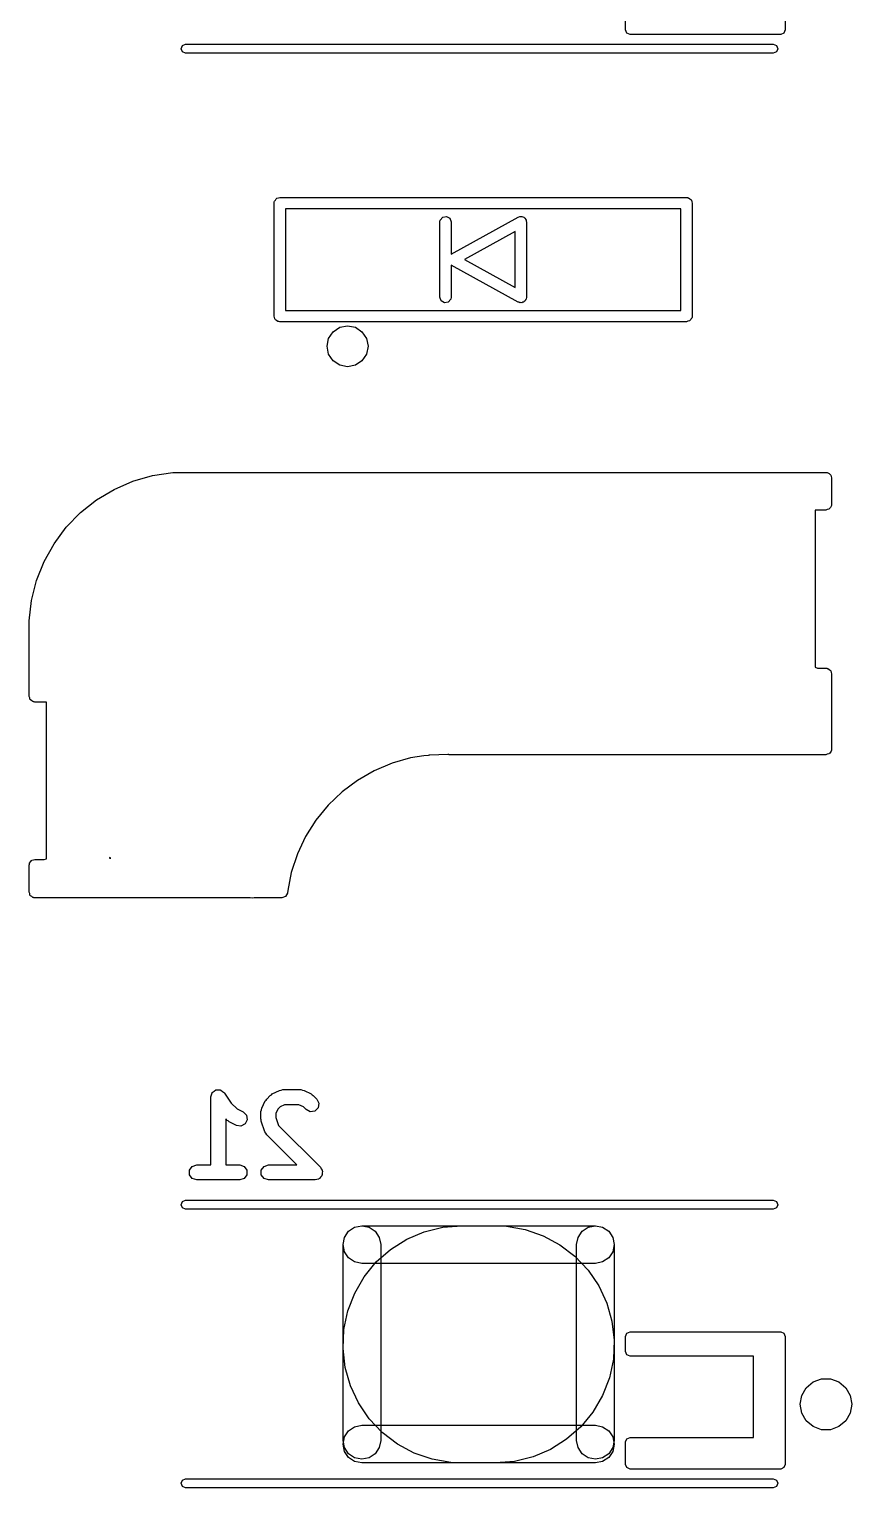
# Model space of a CAD drawing. Extents: x 62 to 223, y -188 to -37.
# Drawn here: x 169.13 to 180.05, y -114.98 to -95.61 of the extents above; entities that cross this region are included whole.
import ezdxf

# ---------------------------------------------------------------- set-up
doc = ezdxf.new("R2010")
doc.units = 0
doc.layers.add('BLACK', color=7, linetype='CONTINUOUS')

msp = doc.modelspace()

# ---------------------------------------------------------------- linework, layer by layer
at = {"layer": 'BLACK', "linetype": 'CONTINUOUS'}
for p, q in [((179.17, -93.9197), (179.17, -95.6197)), ((177.05, -95.6197), (177.05, -95.3197)), ((177.068, -95.6621), (177.05, -95.6197)), ((177.11, -95.6797), (177.068, -95.6621)), ((179.11, -95.6797), (177.11, -95.6797)), ((179.152, -95.6621), (179.11, -95.6797)), ((179.17, -95.6197), (179.152, -95.6621)), ((171.15, -95.8697), (171.168, -95.8273)), ((171.168, -95.9121), (171.15, -95.8697)), ((171.168, -95.8273), (171.21, -95.8097)), ((171.21, -95.8097), (179.01, -95.8097)), ((179.01, -95.8097), (179.052, -95.8273)), ((179.052, -95.8273), (179.07, -95.8697)), ((179.07, -95.8697), (179.052, -95.9121)), ((171.21, -95.9297), (171.168, -95.9121)), ((179.01, -95.9297), (171.21, -95.9297)), ((179.052, -95.9121), (179.01, -95.9297)), ((172.385, -97.9197), (172.387, -97.91)), ((172.385, -99.4197), (172.385, -97.9197)), ((172.386, -97.9067), (172.388, -97.9038)), ((172.387, -97.91), (172.386, -97.9067)), ((172.388, -97.9038), (172.39, -97.894)), ((172.39, -97.894), (172.402, -97.8791)), ((172.402, -97.8791), (172.412, -97.8622)), ((172.412, -97.8622), (172.418, -97.8599)), ((172.418, -97.8599), (172.422, -97.8547)), ((172.422, -97.8547), (172.442, -97.8514)), ((172.442, -97.8514), (172.46, -97.8447)), ((172.46, -97.8447), (177.86, -97.8447)), ((172.535, -97.9947), (172.535, -99.3447)), ((177.785, -97.9947), (172.535, -97.9947)), ((177.785, -99.3447), (177.785, -97.9947)), ((177.86, -97.8447), (177.87, -97.8464)), ((177.87, -97.8464), (177.873, -97.8458)), ((177.873, -97.8458), (177.876, -97.8475)), ((177.876, -97.8475), (177.886, -97.8492)), ((177.886, -97.8492), (177.901, -97.8617)), ((177.901, -97.8617), (177.917, -97.8715)), ((177.917, -97.8715), (177.92, -97.8778)), ((177.92, -97.8778), (177.925, -97.8822)), ((177.925, -97.8822), (177.928, -97.9014)), ((177.928, -97.9014), (177.935, -97.9197)), ((177.935, -97.9197), (177.935, -99.4197)), ((174.585, -98.1697), (174.59, -98.144)), ((174.585, -99.1697), (174.585, -98.1697)), ((174.59, -98.144), (174.623, -98.1047)), ((174.623, -98.1047), (174.673, -98.0958)), ((174.673, -98.0958), (174.717, -98.1215)), ((174.717, -98.1215), (174.735, -98.1697)), ((174.735, -98.5978), (175.624, -98.1041)), ((174.735, -98.1697), (174.735, -98.5978)), ((175.624, -98.1041), (175.648, -98.0956)), ((175.648, -98.0956), (175.661, -98.098)), ((175.661, -98.098), (175.673, -98.0958)), ((175.673, -98.0958), (175.685, -98.1028)), ((175.685, -98.1028), (175.699, -98.1054)), ((175.699, -98.1054), (175.707, -98.1152)), ((175.707, -98.1152), (175.717, -98.1215)), ((175.717, -98.1215), (175.722, -98.1345)), ((175.722, -98.1345), (175.731, -98.1452)), ((175.731, -98.1452), (175.731, -98.1578)), ((175.731, -98.1578), (175.735, -98.1697)), ((175.735, -98.1697), (175.735, -99.1697)), ((175.585, -98.2972), (174.914, -98.6697)), ((175.585, -99.0422), (175.585, -98.2972)), ((175.624, -99.2353), (174.735, -98.7416)), ((174.735, -98.7416), (174.735, -99.1697)), ((174.914, -98.6697), (175.585, -99.0422)), ((174.603, -99.2179), (174.585, -99.1697)), ((174.735, -99.1697), (174.73, -99.1954)), ((175.735, -99.1697), (175.73, -99.1954)), ((172.535, -99.3447), (177.785, -99.3447)), ((174.647, -99.2436), (174.603, -99.2179)), ((174.697, -99.2347), (174.647, -99.2436)), ((174.73, -99.1954), (174.697, -99.2347)), ((175.636, -99.2372), (175.624, -99.2353)), ((175.647, -99.2436), (175.636, -99.2372)), ((175.661, -99.2412), (175.647, -99.2436)), ((175.674, -99.2433), (175.661, -99.2412)), ((175.685, -99.2368), (175.674, -99.2433)), ((175.697, -99.2347), (175.685, -99.2368)), ((175.706, -99.2241), (175.697, -99.2347)), ((175.718, -99.217), (175.706, -99.2241)), ((175.722, -99.205), (175.718, -99.217)), ((175.73, -99.1954), (175.722, -99.205)), ((172.392, -99.438), (172.385, -99.4197)), ((172.395, -99.4572), (172.392, -99.438)), ((172.4, -99.4616), (172.395, -99.4572)), ((172.403, -99.4679), (172.4, -99.4616)), ((172.419, -99.4777), (172.403, -99.4679)), ((172.434, -99.4902), (172.419, -99.4777)), ((172.444, -99.4919), (172.434, -99.4902)), ((172.447, -99.4936), (172.444, -99.4919)), ((172.45, -99.493), (172.447, -99.4936)), ((172.46, -99.4947), (172.45, -99.493)), ((177.86, -99.4947), (172.46, -99.4947)), ((173.256, -99.5683), (173.36, -99.5476)), ((173.36, -99.5476), (173.464, -99.5683)), ((177.878, -99.488), (177.86, -99.4947)), ((177.897, -99.4847), (177.878, -99.488)), ((177.902, -99.4795), (177.897, -99.4847)), ((177.908, -99.4772), (177.902, -99.4795)), ((177.918, -99.4603), (177.908, -99.4772)), ((177.93, -99.4454), (177.918, -99.4603)), ((177.932, -99.4356), (177.93, -99.4454)), ((177.934, -99.4327), (177.932, -99.4356)), ((177.935, -99.4197), (177.933, -99.4294)), ((177.933, -99.4294), (177.934, -99.4327)), ((173.088, -99.8197), (173.109, -99.7156)), ((173.109, -99.7156), (173.168, -99.6273)), ((173.168, -99.6273), (173.256, -99.5683)), ((173.464, -99.5683), (173.552, -99.6273)), ((173.552, -99.6273), (173.611, -99.7156)), ((173.611, -99.7156), (173.632, -99.8197)), ((173.109, -99.9238), (173.088, -99.8197)), ((173.168, -100.012), (173.109, -99.9238)), ((173.611, -99.9238), (173.552, -100.012)), ((173.632, -99.8197), (173.611, -99.9238)), ((173.256, -100.071), (173.168, -100.012)), ((173.36, -100.092), (173.256, -100.071)), ((173.464, -100.071), (173.36, -100.092)), ((173.552, -100.012), (173.464, -100.071)), ((170.773, -101.539), (171.042, -101.499)), ((171.042, -101.499), (171.31, -101.495)), ((171.31, -101.495), (171.31, -101.495)), ((171.31, -101.495), (179.71, -101.495)), ((179.71, -101.495), (179.72, -101.497)), ((179.72, -101.497), (179.723, -101.496)), ((179.723, -101.496), (179.726, -101.498)), ((179.726, -101.498), (179.736, -101.5)), ((170.262, -101.721), (170.512, -101.613)), ((170.512, -101.613), (170.773, -101.539)), ((179.736, -101.5), (179.751, -101.512)), ((179.751, -101.512), (179.767, -101.522)), ((179.767, -101.522), (179.77, -101.528)), ((179.77, -101.528), (179.775, -101.532)), ((179.775, -101.532), (179.778, -101.552)), ((179.778, -101.552), (179.785, -101.57)), ((179.785, -101.57), (179.785, -101.92)), ((169.816, -102.029), (170.029, -101.861)), ((170.029, -101.861), (170.262, -101.721)), ((169.627, -102.225), (169.816, -102.029)), ((179.71, -101.995), (179.565, -101.995)), ((179.565, -101.995), (179.565, -104.08)), ((179.728, -101.988), (179.71, -101.995)), ((179.748, -101.985), (179.728, -101.988)), ((179.752, -101.98), (179.748, -101.985)), ((179.758, -101.977), (179.752, -101.98)), ((179.768, -101.961), (179.758, -101.977)), ((179.78, -101.946), (179.768, -101.961)), ((179.782, -101.936), (179.78, -101.946)), ((179.784, -101.933), (179.782, -101.936)), ((179.785, -101.92), (179.783, -101.93)), ((179.783, -101.93), (179.784, -101.933)), ((169.465, -102.443), (169.627, -102.225)), ((169.333, -102.68), (169.465, -102.443)), ((169.233, -102.933), (169.333, -102.68)), ((169.166, -103.196), (169.233, -102.933)), ((169.135, -103.466), (169.166, -103.196)), ((169.135, -103.468), (169.135, -103.466)), ((169.135, -103.47), (169.135, -103.468)), ((169.135, -104.47), (169.135, -103.47)), ((179.565, -104.08), (179.596, -104.095)), ((179.596, -104.095), (179.71, -104.095)), ((179.71, -104.095), (179.72, -104.097)), ((179.72, -104.097), (179.723, -104.096)), ((179.723, -104.096), (179.726, -104.098)), ((179.726, -104.098), (179.736, -104.1)), ((179.736, -104.1), (179.751, -104.112)), ((179.751, -104.112), (179.767, -104.122)), ((179.767, -104.122), (179.77, -104.128)), ((179.77, -104.128), (179.775, -104.132)), ((179.775, -104.132), (179.778, -104.152)), ((179.778, -104.152), (179.785, -104.17)), ((179.785, -104.17), (179.785, -105.17)), ((169.142, -104.488), (169.135, -104.47)), ((169.145, -104.507), (169.142, -104.488)), ((169.15, -104.512), (169.145, -104.507)), ((169.153, -104.518), (169.15, -104.512)), ((169.169, -104.528), (169.153, -104.518)), ((169.184, -104.54), (169.169, -104.528)), ((169.194, -104.542), (169.184, -104.54)), ((169.197, -104.544), (169.194, -104.542)), ((169.2, -104.543), (169.197, -104.544)), ((169.21, -104.545), (169.2, -104.543)), ((169.365, -104.545), (169.21, -104.545)), ((169.365, -106.629), (169.365, -104.545)), ((179.785, -105.17), (179.783, -105.18)), ((173.951, -105.358), (173.715, -105.457)), ((174.198, -105.288), (173.951, -105.358)), ((174.373, -105.261), (174.198, -105.288)), ((174.43, -105.255), (174.373, -105.261)), ((174.442, -105.25), (174.43, -105.255)), ((174.452, -105.249), (174.442, -105.25)), ((174.69, -105.242), (174.452, -105.249)), ((174.706, -105.244), (174.69, -105.242)), ((174.708, -105.245), (174.706, -105.244)), ((174.709, -105.245), (174.708, -105.245)), ((174.71, -105.245), (174.709, -105.245)), ((179.71, -105.245), (174.71, -105.245)), ((179.728, -105.238), (179.71, -105.245)), ((179.748, -105.235), (179.728, -105.238)), ((179.752, -105.23), (179.748, -105.235)), ((179.758, -105.227), (179.752, -105.23)), ((179.768, -105.211), (179.758, -105.227)), ((179.78, -105.196), (179.768, -105.211)), ((179.782, -105.186), (179.78, -105.196)), ((179.784, -105.183), (179.782, -105.186)), ((179.783, -105.18), (179.784, -105.183)), ((173.715, -105.457), (173.493, -105.585)), ((173.287, -105.738), (173.102, -105.915)), ((173.493, -105.585), (173.287, -105.738)), ((173.102, -105.915), (172.94, -106.114)), ((172.94, -106.114), (172.803, -106.331)), ((172.803, -106.331), (172.694, -106.563)), ((169.135, -106.71), (169.137, -106.7)), ((169.135, -107.07), (169.135, -106.71)), ((169.136, -106.697), (169.138, -106.694)), ((169.137, -106.7), (169.136, -106.697)), ((169.138, -106.694), (169.14, -106.684)), ((169.14, -106.684), (169.152, -106.669)), ((169.152, -106.669), (169.162, -106.653)), ((169.162, -106.653), (169.168, -106.65)), ((169.168, -106.65), (169.172, -106.645)), ((169.172, -106.645), (169.192, -106.642)), ((169.192, -106.642), (169.21, -106.635)), ((169.21, -106.635), (169.335, -106.635)), ((169.335, -106.635), (169.365, -106.629)), ((170.203, -106.611), (170.202, -106.62)), ((170.202, -106.62), (170.22, -106.62)), ((170.22, -106.62), (170.203, -106.611)), ((172.694, -106.563), (172.614, -106.807)), ((172.614, -106.807), (172.566, -107.048)), ((169.142, -107.088), (169.135, -107.07)), ((169.145, -107.108), (169.142, -107.088)), ((169.15, -107.112), (169.145, -107.108)), ((169.153, -107.118), (169.15, -107.112)), ((172.564, -107.083), (172.538, -107.127)), ((172.568, -107.059), (172.562, -107.071)), ((172.562, -107.071), (172.564, -107.083)), ((172.566, -107.048), (172.568, -107.059)), ((169.169, -107.128), (169.153, -107.118)), ((169.184, -107.14), (169.169, -107.128)), ((169.194, -107.142), (169.184, -107.14)), ((169.197, -107.144), (169.194, -107.142)), ((169.2, -107.143), (169.197, -107.144)), ((169.21, -107.145), (169.2, -107.143)), ((172.07, -107.145), (169.21, -107.145)), ((172.094, -107.149), (172.07, -107.145)), ((172.119, -107.145), (172.094, -107.149)), ((172.49, -107.145), (172.119, -107.145)), ((172.538, -107.127), (172.49, -107.145)), ((171.544, -109.788), (171.554, -109.761)), ((171.544, -109.79), (171.544, -109.788)), ((171.544, -109.792), (171.544, -109.79)), ((171.544, -110.692), (171.544, -109.792)), ((171.554, -109.761), (171.563, -109.733)), ((171.563, -109.733), (171.565, -109.732)), ((171.565, -109.73), (171.589, -109.714)), ((171.565, -109.732), (171.565, -109.73)), ((171.589, -109.714), (171.613, -109.697)), ((171.613, -109.697), (171.615, -109.697)), ((171.615, -109.697), (171.617, -109.696)), ((171.617, -109.696), (171.646, -109.697)), ((171.646, -109.697), (171.675, -109.697)), ((171.675, -109.697), (171.676, -109.698)), ((171.676, -109.698), (171.679, -109.698)), ((171.679, -109.698), (171.701, -109.716)), ((171.701, -109.716), (171.725, -109.733)), ((171.725, -109.733), (171.725, -109.735)), ((171.725, -109.735), (171.727, -109.737)), ((171.727, -109.737), (171.817, -109.871)), ((172.28, -109.831), (172.287, -109.817)), ((172.287, -109.817), (172.335, -109.769)), ((172.335, -109.769), (172.349, -109.762)), ((172.349, -109.762), (172.361, -109.75)), ((172.361, -109.75), (172.456, -109.703)), ((172.456, -109.703), (172.479, -109.699)), ((172.479, -109.699), (172.501, -109.692)), ((172.501, -109.692), (172.739, -109.692)), ((172.739, -109.692), (172.761, -109.699)), ((172.761, -109.699), (172.784, -109.703)), ((172.784, -109.703), (172.879, -109.75)), ((172.879, -109.75), (172.891, -109.762)), ((172.891, -109.762), (172.905, -109.769)), ((172.905, -109.769), (172.953, -109.817)), ((172.953, -109.817), (172.981, -109.872)), ((171.817, -109.871), (171.894, -109.948)), ((171.894, -109.948), (171.974, -109.988)), ((171.974, -109.988), (172.018, -110.032)), ((172.21, -109.983), (172.218, -109.961)), ((172.21, -110.078), (172.21, -109.983)), ((172.218, -109.961), (172.221, -109.938)), ((172.221, -109.938), (172.269, -109.843)), ((172.269, -109.843), (172.28, -109.831)), ((172.44, -109.947), (172.41, -110.006)), ((172.41, -110.006), (172.41, -110.062)), ((172.465, -109.922), (172.44, -109.947)), ((172.525, -109.892), (172.465, -109.922)), ((172.715, -109.892), (172.525, -109.892)), ((172.775, -109.922), (172.715, -109.892)), ((172.811, -109.958), (172.775, -109.922)), ((172.866, -109.986), (172.811, -109.958)), ((172.927, -109.976), (172.866, -109.986)), ((172.971, -109.933), (172.927, -109.976)), ((172.981, -109.872), (172.971, -109.933)), ((171.764, -110.101), (171.744, -110.081)), ((171.744, -110.081), (171.744, -110.692)), ((171.778, -110.108), (171.764, -110.101)), ((171.79, -110.12), (171.778, -110.108)), ((171.885, -110.167), (171.79, -110.12)), ((171.946, -110.176), (171.885, -110.167)), ((172.001, -110.148), (171.946, -110.176)), ((172.028, -110.093), (172.001, -110.148)), ((172.018, -110.032), (172.028, -110.093)), ((172.215, -110.093), (172.21, -110.078)), ((172.216, -110.109), (172.215, -110.093)), ((172.263, -110.252), (172.216, -110.109)), ((172.41, -110.062), (172.446, -110.167)), ((172.446, -110.167), (173, -110.721)), ((172.277, -110.271), (172.263, -110.252)), ((172.287, -110.291), (172.277, -110.271)), ((172.688, -110.692), (172.287, -110.291)), ((171.263, -110.761), (171.299, -110.711)), ((171.263, -110.823), (171.263, -110.761)), ((171.299, -110.711), (171.358, -110.692)), ((171.358, -110.692), (171.544, -110.692)), ((171.744, -110.692), (171.93, -110.692)), ((171.93, -110.692), (171.988, -110.711)), ((171.988, -110.711), (172.025, -110.761)), ((172.025, -110.761), (172.025, -110.823)), ((172.215, -110.761), (172.252, -110.711)), ((172.215, -110.823), (172.215, -110.761)), ((172.252, -110.711), (172.31, -110.692)), ((172.31, -110.692), (172.688, -110.692)), ((173, -110.721), (173.011, -110.742)), ((173.011, -110.742), (173.025, -110.761)), ((173.025, -110.761), (173.025, -110.769)), ((173.025, -110.769), (173.028, -110.776)), ((173.028, -110.776), (173.025, -110.8)), ((171.299, -110.873), (171.263, -110.823)), ((171.358, -110.892), (171.299, -110.873)), ((171.93, -110.892), (171.358, -110.892)), ((171.988, -110.873), (171.93, -110.892)), ((172.025, -110.823), (171.988, -110.873)), ((172.252, -110.873), (172.215, -110.823)), ((172.31, -110.892), (172.252, -110.873)), ((172.93, -110.892), (172.31, -110.892)), ((172.952, -110.885), (172.93, -110.892)), ((172.975, -110.881), (172.952, -110.885)), ((172.981, -110.875), (172.975, -110.881)), ((172.988, -110.873), (172.981, -110.875)), ((173.002, -110.854), (172.988, -110.873)), ((173.019, -110.837), (173.002, -110.854)), ((173.02, -110.83), (173.019, -110.837)), ((173.025, -110.823), (173.02, -110.83)), ((173.025, -110.8), (173.025, -110.823)), ((171.15, -111.22), (171.168, -111.178)), ((171.168, -111.178), (171.21, -111.16)), ((171.21, -111.16), (179.01, -111.16)), ((179.01, -111.16), (179.052, -111.178)), ((179.052, -111.178), (179.07, -111.22)), ((171.168, -111.262), (171.15, -111.22)), ((171.21, -111.28), (171.168, -111.262)), ((179.01, -111.28), (171.21, -111.28)), ((179.052, -111.262), (179.01, -111.28)), ((179.07, -111.22), (179.052, -111.262)), ((173.373, -111.573), (173.454, -111.519)), ((173.373, -111.573), (173.454, -111.519)), ((173.373, -111.573), (173.454, -111.519)), ((173.373, -111.573), (173.454, -111.519)), ((173.454, -111.519), (173.55, -111.5)), ((173.454, -111.519), (173.55, -111.5)), ((173.454, -111.519), (173.55, -111.5)), ((173.454, -111.519), (173.55, -111.5)), ((173.55, -111.5), (173.646, -111.519)), ((173.55, -111.5), (176.65, -111.5)), ((173.55, -111.5), (173.646, -111.519)), ((173.55, -111.5), (176.65, -111.5)), ((173.646, -111.519), (173.727, -111.573)), ((173.646, -111.519), (173.727, -111.573)), ((174.378, -111.581), (174.623, -111.52)), ((174.378, -111.581), (174.623, -111.52)), ((174.378, -111.581), (174.623, -111.52)), ((174.378, -111.581), (174.623, -111.52)), ((174.623, -111.52), (174.875, -111.5)), ((174.623, -111.52), (174.875, -111.5)), ((174.623, -111.52), (174.875, -111.5)), ((174.623, -111.52), (174.875, -111.5)), ((174.875, -111.5), (175.325, -111.5)), ((174.875, -111.5), (175.325, -111.5)), ((174.875, -111.5), (175.325, -111.5)), ((174.875, -111.5), (175.325, -111.5)), ((175.325, -111.5), (175.468, -111.506)), ((175.325, -111.5), (175.468, -111.506)), ((175.325, -111.5), (175.468, -111.506)), ((175.325, -111.5), (175.468, -111.506)), ((175.468, -111.506), (175.717, -111.549)), ((175.468, -111.506), (175.717, -111.549)), ((175.468, -111.506), (175.717, -111.549)), ((175.468, -111.506), (175.717, -111.549)), ((175.717, -111.549), (175.956, -111.632)), ((175.717, -111.549), (175.956, -111.632)), ((175.717, -111.549), (175.956, -111.632)), ((175.717, -111.549), (175.956, -111.632)), ((176.473, -111.573), (176.554, -111.519)), ((176.473, -111.573), (176.554, -111.519)), ((176.554, -111.519), (176.65, -111.5)), ((176.554, -111.519), (176.65, -111.5)), ((176.65, -111.5), (176.746, -111.519)), ((176.65, -111.5), (176.746, -111.519)), ((176.65, -111.5), (176.746, -111.519)), ((176.65, -111.5), (176.746, -111.519)), ((176.746, -111.519), (176.827, -111.573)), ((176.746, -111.519), (176.827, -111.573)), ((176.746, -111.519), (176.827, -111.573)), ((176.746, -111.519), (176.827, -111.573)), ((173.3, -111.75), (173.319, -111.654)), ((173.3, -111.75), (173.319, -111.654)), ((173.3, -111.75), (173.319, -111.654)), ((173.3, -111.75), (173.319, -111.654)), ((173.3, -114.35), (173.3, -111.75)), ((173.319, -111.846), (173.3, -111.75)), ((173.3, -114.35), (173.3, -111.75)), ((173.319, -111.846), (173.3, -111.75)), ((173.319, -111.654), (173.373, -111.573)), ((173.319, -111.654), (173.373, -111.573)), ((173.319, -111.654), (173.373, -111.573)), ((173.319, -111.654), (173.373, -111.573)), ((173.727, -111.573), (173.781, -111.654)), ((173.727, -111.573), (173.781, -111.654)), ((173.781, -111.654), (173.8, -111.75)), ((173.781, -111.654), (173.8, -111.75)), ((173.8, -111.75), (173.8, -114.35)), ((173.8, -111.75), (173.8, -114.35)), ((173.932, -111.814), (174.145, -111.679)), ((173.932, -111.814), (174.145, -111.679)), ((173.932, -111.814), (174.145, -111.679)), ((173.932, -111.814), (174.145, -111.679)), ((174.145, -111.679), (174.378, -111.581)), ((174.145, -111.679), (174.378, -111.581)), ((174.145, -111.679), (174.378, -111.581)), ((174.145, -111.679), (174.378, -111.581)), ((175.956, -111.632), (176.178, -111.751)), ((175.956, -111.632), (176.178, -111.751)), ((175.956, -111.632), (176.178, -111.751)), ((175.956, -111.632), (176.178, -111.751)), ((176.178, -111.751), (176.379, -111.905)), ((176.178, -111.751), (176.379, -111.905)), ((176.178, -111.751), (176.379, -111.905)), ((176.178, -111.751), (176.379, -111.905)), ((176.4, -111.75), (176.419, -111.654)), ((176.4, -111.75), (176.419, -111.654)), ((176.4, -114.35), (176.4, -111.75)), ((176.4, -114.35), (176.4, -111.75)), ((176.419, -111.654), (176.473, -111.573)), ((176.419, -111.654), (176.473, -111.573)), ((176.827, -111.573), (176.881, -111.654)), ((176.827, -111.573), (176.881, -111.654)), ((176.827, -111.573), (176.881, -111.654)), ((176.827, -111.573), (176.881, -111.654)), ((176.881, -111.654), (176.9, -111.75)), ((176.881, -111.654), (176.9, -111.75)), ((176.881, -111.654), (176.9, -111.75)), ((176.881, -111.654), (176.9, -111.75)), ((176.9, -111.75), (176.881, -111.846)), ((176.9, -111.75), (176.881, -111.846)), ((176.9, -111.75), (176.9, -114.35)), ((176.9, -111.75), (176.9, -114.35)), ((173.373, -111.927), (173.319, -111.846)), ((173.373, -111.927), (173.319, -111.846)), ((173.454, -111.981), (173.373, -111.927)), ((173.454, -111.981), (173.373, -111.927)), ((173.742, -111.981), (173.932, -111.814)), ((173.742, -111.981), (173.932, -111.814)), ((173.742, -111.981), (173.932, -111.814)), ((173.742, -111.981), (173.932, -111.814)), ((176.379, -111.905), (176.552, -112.088)), ((176.379, -111.905), (176.552, -112.088)), ((176.379, -111.905), (176.552, -112.088)), ((176.379, -111.905), (176.552, -112.088)), ((176.827, -111.927), (176.746, -111.981)), ((176.827, -111.927), (176.746, -111.981)), ((176.881, -111.846), (176.827, -111.927)), ((176.881, -111.846), (176.827, -111.927)), ((173.55, -112), (173.454, -111.981)), ((173.55, -112), (173.454, -111.981)), ((176.65, -112), (173.55, -112)), ((176.65, -112), (173.55, -112)), ((173.582, -112.176), (173.742, -111.981)), ((173.582, -112.176), (173.742, -111.981)), ((173.582, -112.176), (173.742, -111.981)), ((173.582, -112.176), (173.742, -111.981)), ((176.552, -112.088), (176.694, -112.297)), ((176.552, -112.088), (176.694, -112.297)), ((176.552, -112.088), (176.694, -112.297)), ((176.552, -112.088), (176.694, -112.297)), ((176.746, -111.981), (176.65, -112)), ((176.746, -111.981), (176.65, -112)), ((173.455, -112.394), (173.582, -112.176)), ((173.455, -112.394), (173.582, -112.176)), ((173.455, -112.394), (173.582, -112.176)), ((173.455, -112.394), (173.582, -112.176)), ((176.694, -112.297), (176.801, -112.526)), ((176.694, -112.297), (176.801, -112.526)), ((176.694, -112.297), (176.801, -112.526)), ((176.694, -112.297), (176.801, -112.526)), ((173.364, -112.63), (173.455, -112.394)), ((173.364, -112.63), (173.455, -112.394)), ((173.364, -112.63), (173.455, -112.394)), ((173.364, -112.63), (173.455, -112.394)), ((176.801, -112.526), (176.87, -112.769)), ((176.801, -112.526), (176.87, -112.769)), ((176.801, -112.526), (176.87, -112.769)), ((176.801, -112.526), (176.87, -112.769)), ((173.312, -112.878), (173.364, -112.63)), ((173.312, -112.878), (173.364, -112.63)), ((173.312, -112.878), (173.364, -112.63)), ((173.312, -112.878), (173.364, -112.63)), ((173.301, -113.13), (173.312, -112.878)), ((173.301, -113.13), (173.312, -112.878)), ((173.301, -113.13), (173.312, -112.878)), ((173.301, -113.13), (173.312, -112.878)), ((176.87, -112.769), (176.899, -113.02)), ((176.87, -112.769), (176.899, -113.02)), ((176.87, -112.769), (176.899, -113.02)), ((176.87, -112.769), (176.899, -113.02)), ((177.068, -112.928), (177.11, -112.91)), ((177.11, -112.91), (179.11, -112.91)), ((179.11, -112.91), (179.152, -112.928)), ((176.899, -113.02), (176.888, -113.272)), ((176.899, -113.02), (176.888, -113.272)), ((176.899, -113.02), (176.888, -113.272)), ((176.899, -113.02), (176.888, -113.272)), ((177.05, -112.97), (177.068, -112.928)), ((177.05, -113.17), (177.05, -112.97)), ((179.152, -112.928), (179.17, -112.97)), ((179.17, -112.97), (179.17, -114.67)), ((173.33, -113.381), (173.301, -113.13)), ((173.33, -113.381), (173.301, -113.13)), ((173.33, -113.381), (173.301, -113.13)), ((173.33, -113.381), (173.301, -113.13)), ((176.888, -113.272), (176.836, -113.52)), ((176.888, -113.272), (176.836, -113.52)), ((176.888, -113.272), (176.836, -113.52)), ((176.888, -113.272), (176.836, -113.52)), ((177.068, -113.212), (177.05, -113.17)), ((177.11, -113.23), (177.068, -113.212)), ((178.75, -113.23), (177.11, -113.23)), ((178.75, -114.31), (178.75, -113.23)), ((173.399, -113.624), (173.33, -113.381)), ((173.399, -113.624), (173.33, -113.381)), ((173.399, -113.624), (173.33, -113.381)), ((173.399, -113.624), (173.33, -113.381)), ((173.506, -113.853), (173.399, -113.624)), ((173.506, -113.853), (173.399, -113.624)), ((173.506, -113.853), (173.399, -113.624)), ((173.506, -113.853), (173.399, -113.624)), ((176.836, -113.52), (176.745, -113.756)), ((176.836, -113.52), (176.745, -113.756)), ((176.836, -113.52), (176.745, -113.756)), ((176.836, -113.52), (176.745, -113.756)), ((179.388, -113.753), (179.447, -113.65)), ((179.447, -113.65), (179.539, -113.573)), ((179.539, -113.573), (179.65, -113.532)), ((179.65, -113.532), (179.77, -113.532)), ((179.77, -113.532), (179.881, -113.573)), ((179.881, -113.573), (179.973, -113.65)), ((179.973, -113.65), (180.032, -113.753)), ((173.648, -114.062), (173.506, -113.853)), ((173.648, -114.062), (173.506, -113.853)), ((173.648, -114.062), (173.506, -113.853)), ((173.648, -114.062), (173.506, -113.853)), ((176.745, -113.756), (176.618, -113.974)), ((176.745, -113.756), (176.618, -113.974)), ((176.745, -113.756), (176.618, -113.974)), ((176.745, -113.756), (176.618, -113.974)), ((179.367, -113.87), (179.388, -113.753)), ((179.388, -113.987), (179.367, -113.87)), ((180.032, -113.753), (180.053, -113.87)), ((180.053, -113.87), (180.032, -113.987)), ((173.821, -114.245), (173.648, -114.062)), ((173.821, -114.245), (173.648, -114.062)), ((173.821, -114.245), (173.648, -114.062)), ((173.821, -114.245), (173.648, -114.062)), ((176.618, -113.974), (176.458, -114.169)), ((176.618, -113.974), (176.458, -114.169)), ((176.618, -113.974), (176.458, -114.169)), ((176.618, -113.974), (176.458, -114.169)), ((179.447, -114.09), (179.388, -113.987)), ((179.539, -114.167), (179.447, -114.09)), ((179.973, -114.09), (179.881, -114.167)), ((180.032, -113.987), (179.973, -114.09)), ((173.319, -114.304), (173.373, -114.223)), ((173.319, -114.304), (173.373, -114.223)), ((173.373, -114.223), (173.454, -114.169)), ((173.373, -114.223), (173.454, -114.169)), ((173.454, -114.169), (173.55, -114.15)), ((173.454, -114.169), (173.55, -114.15)), ((173.55, -114.15), (176.65, -114.15)), ((173.55, -114.15), (176.65, -114.15)), ((174.022, -114.399), (173.821, -114.245)), ((174.022, -114.399), (173.821, -114.245)), ((174.022, -114.399), (173.821, -114.245)), ((174.022, -114.399), (173.821, -114.245)), ((176.458, -114.169), (176.268, -114.336)), ((176.458, -114.169), (176.268, -114.336)), ((176.458, -114.169), (176.268, -114.336)), ((176.458, -114.169), (176.268, -114.336)), ((176.65, -114.15), (176.746, -114.169)), ((176.65, -114.15), (176.746, -114.169)), ((176.746, -114.169), (176.827, -114.223)), ((176.746, -114.169), (176.827, -114.223)), ((176.827, -114.223), (176.881, -114.304)), ((176.827, -114.223), (176.881, -114.304)), ((179.65, -114.208), (179.539, -114.167)), ((179.77, -114.208), (179.65, -114.208)), ((179.881, -114.167), (179.77, -114.208)), ((173.3, -114.4), (173.319, -114.304)), ((173.3, -114.4), (173.319, -114.304)), ((173.319, -114.446), (173.3, -114.35)), ((173.319, -114.446), (173.3, -114.35)), ((173.319, -114.496), (173.3, -114.4)), ((173.319, -114.496), (173.3, -114.4)), ((173.373, -114.527), (173.319, -114.446)), ((173.373, -114.527), (173.319, -114.446)), ((173.781, -114.446), (173.727, -114.527)), ((173.781, -114.446), (173.727, -114.527)), ((173.8, -114.35), (173.781, -114.446)), ((173.8, -114.35), (173.781, -114.446)), ((174.244, -114.518), (174.022, -114.399)), ((174.244, -114.518), (174.022, -114.399)), ((174.244, -114.518), (174.022, -114.399)), ((174.244, -114.518), (174.022, -114.399)), ((176.055, -114.471), (175.822, -114.569)), ((176.055, -114.471), (175.822, -114.569)), ((176.055, -114.471), (175.822, -114.569)), ((176.055, -114.471), (175.822, -114.569)), ((176.268, -114.336), (176.055, -114.471)), ((176.268, -114.336), (176.055, -114.471)), ((176.268, -114.336), (176.055, -114.471)), ((176.268, -114.336), (176.055, -114.471)), ((176.419, -114.446), (176.4, -114.35)), ((176.419, -114.446), (176.4, -114.35)), ((176.473, -114.527), (176.419, -114.446)), ((176.473, -114.527), (176.419, -114.446)), ((176.881, -114.446), (176.827, -114.527)), ((176.881, -114.446), (176.827, -114.527)), ((176.881, -114.304), (176.9, -114.4)), ((176.881, -114.304), (176.9, -114.4)), ((176.9, -114.35), (176.881, -114.446)), ((176.9, -114.35), (176.881, -114.446)), ((176.9, -114.4), (176.881, -114.496)), ((176.9, -114.4), (176.881, -114.496)), ((177.05, -114.37), (177.068, -114.328)), ((177.05, -114.67), (177.05, -114.37)), ((177.068, -114.328), (177.11, -114.31)), ((177.11, -114.31), (178.75, -114.31)), ((173.373, -114.577), (173.319, -114.496)), ((173.373, -114.577), (173.319, -114.496)), ((173.454, -114.581), (173.373, -114.527)), ((173.454, -114.581), (173.373, -114.527)), ((173.454, -114.631), (173.373, -114.577)), ((173.454, -114.631), (173.373, -114.577)), ((173.55, -114.6), (173.454, -114.581)), ((173.55, -114.6), (173.454, -114.581)), ((173.55, -114.65), (173.454, -114.631)), ((173.55, -114.65), (173.454, -114.631)), ((173.646, -114.581), (173.55, -114.6)), ((173.646, -114.581), (173.55, -114.6)), ((176.65, -114.65), (173.55, -114.65)), ((176.65, -114.65), (173.55, -114.65)), ((173.727, -114.527), (173.646, -114.581)), ((173.727, -114.527), (173.646, -114.581)), ((174.483, -114.601), (174.244, -114.518)), ((174.483, -114.601), (174.244, -114.518)), ((174.483, -114.601), (174.244, -114.518)), ((174.483, -114.601), (174.244, -114.518)), ((174.732, -114.644), (174.483, -114.601)), ((174.732, -114.644), (174.483, -114.601)), ((174.732, -114.644), (174.483, -114.601)), ((174.732, -114.644), (174.483, -114.601)), ((174.875, -114.65), (174.732, -114.644)), ((174.875, -114.65), (174.732, -114.644)), ((174.875, -114.65), (174.732, -114.644)), ((174.875, -114.65), (174.732, -114.644)), ((175.325, -114.65), (174.875, -114.65)), ((175.325, -114.65), (174.875, -114.65)), ((175.325, -114.65), (174.875, -114.65)), ((175.325, -114.65), (174.875, -114.65)), ((175.577, -114.63), (175.325, -114.65)), ((175.577, -114.63), (175.325, -114.65)), ((175.577, -114.63), (175.325, -114.65)), ((175.577, -114.63), (175.325, -114.65)), ((175.822, -114.569), (175.577, -114.63)), ((175.822, -114.569), (175.577, -114.63)), ((175.822, -114.569), (175.577, -114.63)), ((175.822, -114.569), (175.577, -114.63)), ((176.554, -114.581), (176.473, -114.527)), ((176.554, -114.581), (176.473, -114.527)), ((176.65, -114.6), (176.554, -114.581)), ((176.65, -114.6), (176.554, -114.581)), ((176.746, -114.581), (176.65, -114.6)), ((176.746, -114.581), (176.65, -114.6)), ((176.746, -114.631), (176.65, -114.65)), ((176.746, -114.631), (176.65, -114.65)), ((176.827, -114.527), (176.746, -114.581)), ((176.827, -114.527), (176.746, -114.581)), ((176.827, -114.577), (176.746, -114.631)), ((176.827, -114.577), (176.746, -114.631)), ((176.881, -114.496), (176.827, -114.577)), ((176.881, -114.496), (176.827, -114.577)), ((177.068, -114.712), (177.05, -114.67)), ((179.17, -114.67), (179.152, -114.712)), ((171.168, -114.878), (171.21, -114.86)), ((171.21, -114.86), (179.01, -114.86)), ((177.11, -114.73), (177.068, -114.712)), ((179.11, -114.73), (177.11, -114.73)), ((179.01, -114.86), (179.052, -114.878)), ((179.152, -114.712), (179.11, -114.73)), ((171.15, -114.92), (171.168, -114.878)), ((171.168, -114.962), (171.15, -114.92)), ((171.21, -114.98), (171.168, -114.962)), ((179.01, -114.98), (171.21, -114.98)), ((179.052, -114.962), (179.01, -114.98)), ((179.052, -114.878), (179.07, -114.92)), ((179.07, -114.92), (179.052, -114.962))]:
    msp.add_line(p, q, dxfattribs=at)

doc.saveas('drawing.dxf')
